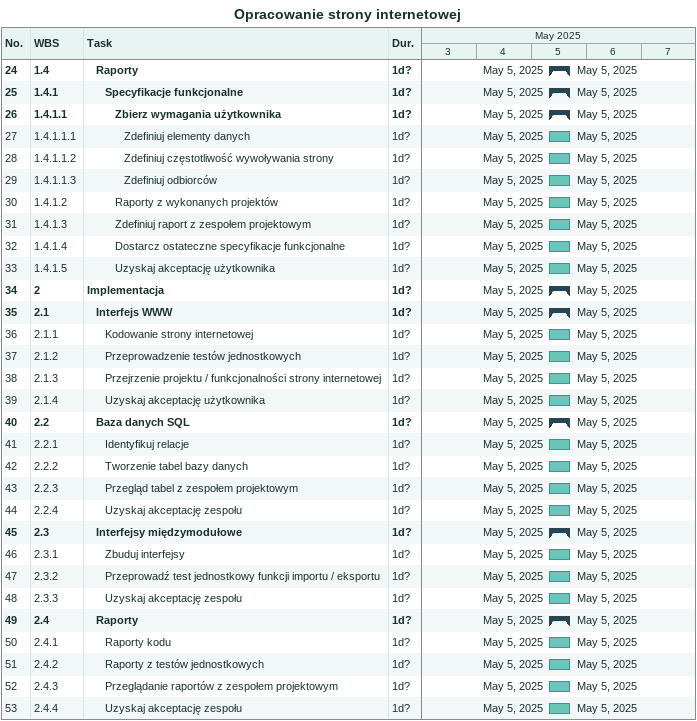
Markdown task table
Opracowanie strony internetowej

| ID | WBS | Task | Duration | Start | Finish |
|---|---|---|---|---|---|
| 24 | 1.4 | **Raporty** | 1d? | 2025-05-05 | 2025-05-05 |
| 25 | 1.4.1 | **Specyfikacje funkcjonalne** | 1d? | 2025-05-05 | 2025-05-05 |
| 26 | 1.4.1.1 | **Zbierz wymagania użytkownika** | 1d? | 2025-05-05 | 2025-05-05 |
| 27 | 1.4.1.1.1 | Zdefiniuj elementy danych | 1d? | 2025-05-05 | 2025-05-05 |
| 28 | 1.4.1.1.2 | Zdefiniuj częstotliwość wywoływania strony | 1d? | 2025-05-05 | 2025-05-05 |
| 29 | 1.4.1.1.3 | Zdefiniuj odbiorców | 1d? | 2025-05-05 | 2025-05-05 |
| 30 | 1.4.1.2 | Raporty z wykonanych projektów | 1d? | 2025-05-05 | 2025-05-05 |
| 31 | 1.4.1.3 | Zdefiniuj raport z zespołem projektowym | 1d? | 2025-05-05 | 2025-05-05 |
| 32 | 1.4.1.4 | Dostarcz ostateczne specyfikacje funkcjonalne | 1d? | 2025-05-05 | 2025-05-05 |
| 33 | 1.4.1.5 | Uzyskaj akceptację użytkownika | 1d? | 2025-05-05 | 2025-05-05 |
| 34 | 2 | **Implementacja** | 1d? | 2025-05-05 | 2025-05-05 |
| 35 | 2.1 | **Interfejs WWW** | 1d? | 2025-05-05 | 2025-05-05 |
| 36 | 2.1.1 | Kodowanie strony internetowej | 1d? | 2025-05-05 | 2025-05-05 |
| 37 | 2.1.2 | Przeprowadzenie testów jednostkowych | 1d? | 2025-05-05 | 2025-05-05 |
| 38 | 2.1.3 | Przejrzenie projektu / funkcjonalności strony internetowej | 1d? | 2025-05-05 | 2025-05-05 |
| 39 | 2.1.4 | Uzyskaj akceptację użytkownika | 1d? | 2025-05-05 | 2025-05-05 |
| 40 | 2.2 | **Baza danych SQL** | 1d? | 2025-05-05 | 2025-05-05 |
| 41 | 2.2.1 | Identyfikuj relacje | 1d? | 2025-05-05 | 2025-05-05 |
| 42 | 2.2.2 | Tworzenie tabel bazy danych | 1d? | 2025-05-05 | 2025-05-05 |
| 43 | 2.2.3 | Przegląd tabel z zespołem projektowym | 1d? | 2025-05-05 | 2025-05-05 |
| 44 | 2.2.4 | Uzyskaj akceptację zespołu | 1d? | 2025-05-05 | 2025-05-05 |
| 45 | 2.3 | **Interfejsy międzymodułowe** | 1d? | 2025-05-05 | 2025-05-05 |
| 46 | 2.3.1 | Zbuduj interfejsy | 1d? | 2025-05-05 | 2025-05-05 |
| 47 | 2.3.2 | Przeprowadź test jednostkowy funkcji importu / eksportu | 1d? | 2025-05-05 | 2025-05-05 |
| 48 | 2.3.3 | Uzyskaj akceptację zespołu | 1d? | 2025-05-05 | 2025-05-05 |
| 49 | 2.4 | **Raporty** | 1d? | 2025-05-05 | 2025-05-05 |
| 50 | 2.4.1 | Raporty kodu | 1d? | 2025-05-05 | 2025-05-05 |
| 51 | 2.4.2 | Raporty z testów jednostkowych | 1d? | 2025-05-05 | 2025-05-05 |
| 52 | 2.4.3 | Przeglądanie raportów z zespołem projektowym | 1d? | 2025-05-05 | 2025-05-05 |
| 53 | 2.4.4 | Uzyskaj akceptację zespołu | 1d? | 2025-05-05 | 2025-05-05 |
